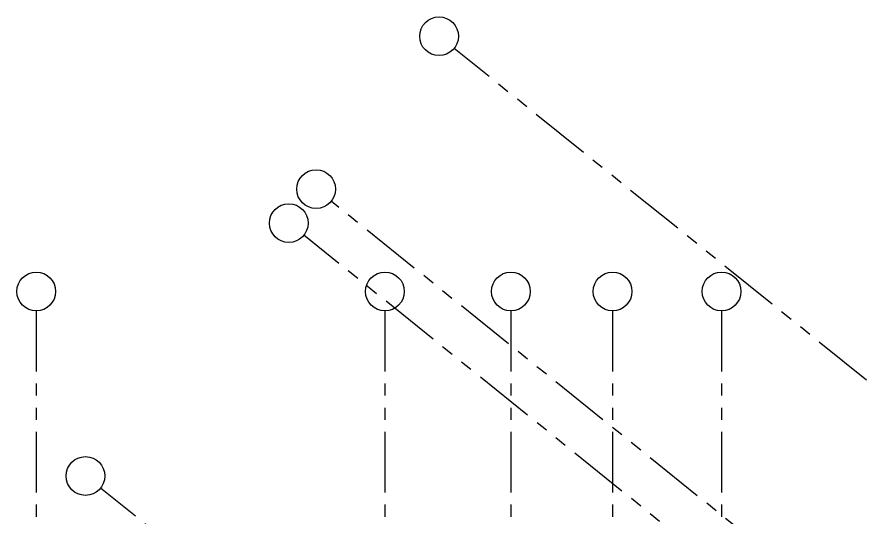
# Model space of a CAD drawing. Extents: x 83 to 143.2, y -2.6 to 70.8.
# Drawn here: x 91.28 to 108.71, y 59.2 to 69.52 of the extents above; entities that cross this region are included whole.
import ezdxf

# ---------------------------------------------------------------- set-up
doc = ezdxf.new("R2010")
doc.units = 0
doc.header["$MEASUREMENT"] = 0
doc.linetypes.add('AXIS_100$0$A-AXIS$0$PHANTOM', pattern=[2.5, 1.25, -0.25, 0.25, -0.25, 0.25, -0.25])
doc.layers.add('AXIS_100$0$A-AXIS-100', color=10, linetype='AXIS_100$0$A-AXIS$0$PHANTOM')

msp = doc.modelspace()

# ---------------------------------------------------------------- linework, layer by layer
at = {"layer": 'AXIS_100$0$A-AXIS-100'}
for p, q in [((136.09588, 40.09041), (100.30658, 68.87222)), ((132.60182, 37.70317), (97.76849, 65.71618)), ((132.99366, 36.23312), (97.20435, 65.01493)), ((91.67779, 63.4533), (91.67779, 41.71458)), ((98.87779, 63.4533), (98.87779, 41.71458)), ((101.47779, 63.4533), (101.47779, 41.71458)), ((103.57779, 63.4533), (103.57779, 41.71458)), ((105.82779, 63.4533), (105.82779, 41.71458)), ((128.79495, 31.01193), (93.00565, 59.79374))]:
    msp.add_line(p, q, dxfattribs=at)
at = {"layer": 'AXIS_100$0$A-AXIS-100', "linetype": 'Continuous'}
for centre in [(99.99487, 69.1229), (97.45678, 65.96686), (96.89276, 65.26551), (91.67779, 63.8533), (98.87779, 63.8533), (101.47779, 63.8533), (103.57779, 63.8533), (105.82779, 63.8533), (92.69394, 60.04441)]:
    msp.add_circle(centre, 0.4, dxfattribs=at)

doc.saveas('drawing.dxf')
